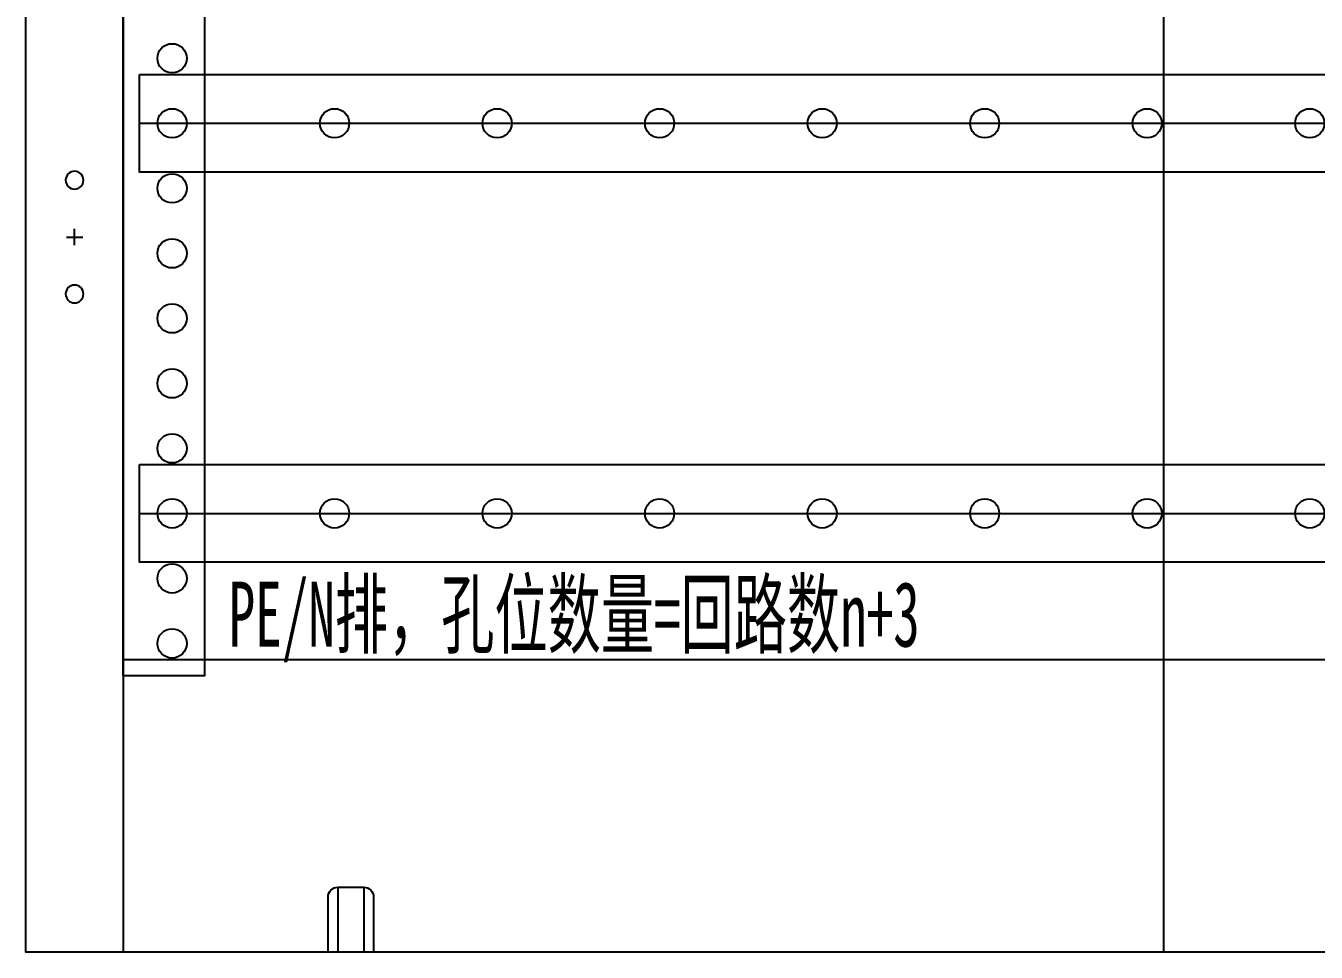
# Model space of a CAD drawing. Extents: x 1008937 to 1009637, y 79345 to 81548.
# Drawn here: x 1008936.6 to 1009333.6, y 79344.9 to 79629.9 of the extents above; entities that cross this region are included whole.
import ezdxf
from ezdxf.enums import TextEntityAlignment as Align

# ---------------------------------------------------------------- set-up
doc = ezdxf.new("R2010")
doc.units = 0
doc.header["$MEASUREMENT"] = 0
doc.linetypes.add('DASH', pattern=[0.35, 0.25, -0.1])
doc.linetypes.add('LYJS-XX', pattern=[0.35, 0.25, -0.1])
doc.layers.add('LY-JS-BJ', color=7, linetype='Continuous')
doc.styles.add('宋体', font='', dxfattribs={"width": 0.65})
doc.styles.get('宋体').set_extended_font_data('SimSun')

# ---------------------------------------------------------------- blocks, each defined once
blk = doc.blocks.new('*U1')
at = {"layer": 'LY-JS-BJ', "color": 0}
blk.add_circle((0, 0), 4.5, dxfattribs=at)
blk = doc.blocks.new('*U2')
at = {"layer": 'LY-JS-BJ', "color": 0, "linetype": 'ByBlock', "lineweight": -2, "transparency": 16777216}
for p in [(0, 0), (50, 0), (100, 0), (150, 0), (200, 0), (250, 0), (300, 0)]:
    blk.add_blockref('*U1', p, dxfattribs=at)
blk = doc.blocks.new('A$C412931BA')
at = {"layer": 'LY-JS-BJ', "color": 4, "linetype": 'LYJS-XX'}
for p, q in [((-10, 120), (620, 120)), ((-10, 0), (620, 0))]:
    blk.add_line(p, q, dxfattribs=at)
at = {"layer": 'LY-JS-BJ', "color": 0}
for points in [[(-10, 135), (620, 135), (620, 105), (-10, 105)], [(-10, 15), (620, 15), (620, -15), (-10, -15)]]:
    blk.add_lwpolyline(points, close=True, dxfattribs=at)
for centre in [(0, 120), (0, 0)]:
    blk.add_circle(centre, 4.5, dxfattribs=at)
for p in [(50, 120), (50, 0)]:
    blk.add_blockref('*U2', p, dxfattribs=at)
at = {"layer": 'LY-JS-BJ', "color": 4, "style": '宋体', "width": 0.6}
blk.add_text('PE/N排，孔位数量=回路数n+3', height=20, dxfattribs=at).set_placement((17.41, -31), align=Align.MIDDLE_LEFT)
blk = doc.blocks.new('A$C11EF57A1')
at = {"layer": 'LY-JS-BJ', "color": 0, "ltscale": 2}
for p, q in [((-4, 20), (-4, 0)), ((4, 20), (4, 0))]:
    blk.add_line(p, q, dxfattribs=at)
blk.add_lwpolyline([(-4, 20), (4, 20, -0.414214), (7, 17), (7, 0), (-7, 0), (-7, 17, -0.414214)], format="xyb", close=True, dxfattribs=at)
blk = doc.blocks.new('A$C17FD2090')
at = {"layer": 'LY-JS-BJ', "color": 0, "ltscale": 2}
for p, q in [((-2.5, 0), (2.5, 0)), ((0, 2.5), (0, -2.5))]:
    blk.add_line(p, q, dxfattribs=at)
at = {"layer": 'LY-JS-BJ', "color": 0, "linetype": 'Continuous', "lineweight": 25}
for centre in [(0, 17.5), (0, -17.5)]:
    blk.add_circle(centre, 2.75, dxfattribs=at)
blk = doc.blocks.new('*U8')
at = {"layer": 'LY-JS-BJ', "color": 6}
blk.add_circle((0, 0), 4.5, dxfattribs=at)
blk = doc.blocks.new('*U9')
at = {"layer": 'LY-JS-BJ', "color": 0, "linetype": 'ByBlock', "lineweight": -2, "transparency": 16777216}
for p in [(0, -1800), (0, -1820), (0, -1840), (0, -1860), (0, -1880), (0, -1900), (0, -1920), (0, -1940), (0, -1960), (0, -1980)]:
    blk.add_blockref('*U8', p, dxfattribs=at)

msp = doc.modelspace()

# ---------------------------------------------------------------- linework, layer by layer
at = {"layer": 'LY-JS-BJ', "color": 4, "linetype": 'DASH', "lineweight": -3}
msp.add_line((1009286.65, 81544.92), (1009286.65, 79344.92), dxfattribs=at)
at = {"layer": 'LY-JS-BJ', "lineweight": -3}
for p, q in [((1008966.65, 81488.92), (1008966.65, 79344.92)), ((1008966.65, 79434.92), (1009606.65, 79434.92))]:
    msp.add_line(p, q, dxfattribs=at)
msp.add_lwpolyline([(1008936.65, 81544.92), (1009636.65, 81544.92), (1009636.65, 79344.92), (1008936.65, 79344.92)], close=True, dxfattribs=at)
at = {"layer": 'LY-JS-BJ', "color": 4, "lineweight": -3}
msp.add_lwpolyline([(1008991.65, 81429.92), (1008991.65, 79429.92), (1008966.65, 79429.92), (1008966.65, 81429.92)], close=True, dxfattribs=at)

# ---------------------------------------------------------------- block references
at = {"layer": 'LY-JS-BJ', "lineweight": -3}
msp.add_blockref('*U9', (1008981.65, 81419.92), dxfattribs=at)
at = {"layer": 'LY-JS-BJ', "color": 0, "lineweight": -3}
msp.add_blockref('A$C412931BA', (1008981.65, 79479.92), dxfattribs=at)
at = {"layer": 'LY-JS-BJ', "color": 0, "lineweight": -3, "ltscale": 2, "xscale": -1, "rotation": 180}
msp.add_blockref('A$C17FD2090', (1008951.65, 79564.92), dxfattribs=at)
at = {"layer": 'LY-JS-BJ', "color": 0, "lineweight": -3, "ltscale": 2}
msp.add_blockref('A$C11EF57A1', (1009036.65, 79344.92), dxfattribs=at)

doc.saveas('drawing.dxf')
